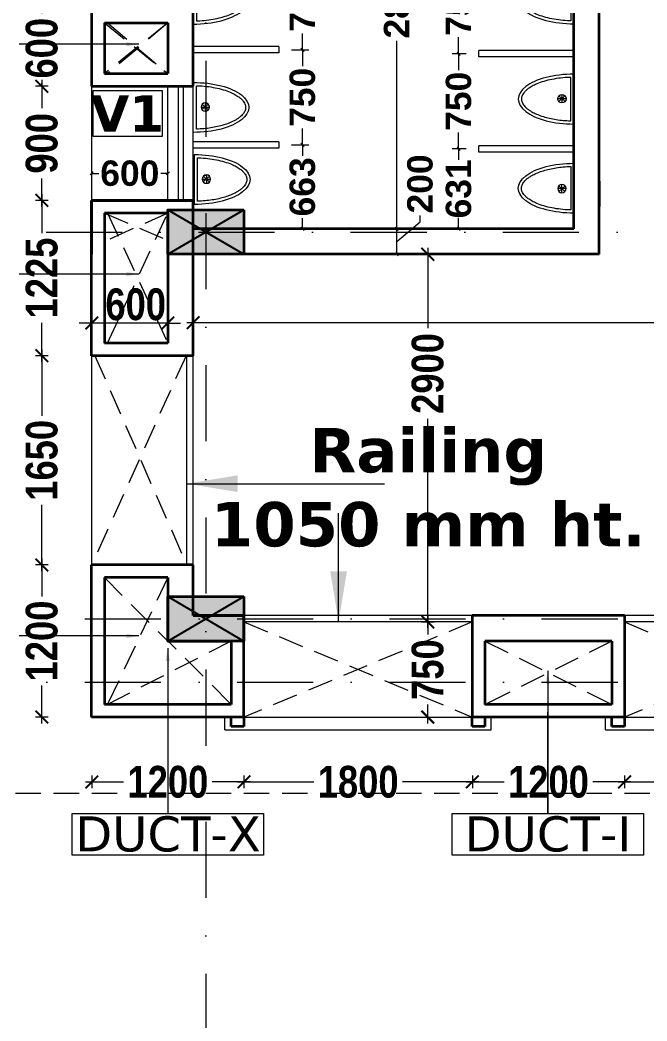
# Model space of a CAD drawing. Header units: millimetres. Extents: x -3092155 to 4513934, y -12317808 to 1850003.
# Drawn here: x -457979 to -453037, y -5530008 to -5522114 of the extents above; entities that cross this region are included whole.
import ezdxf

# ---------------------------------------------------------------- set-up
doc = ezdxf.new("R2010")
doc.units = ezdxf.units.MM
doc.header["$LTSCALE"] = 2
doc.header["$MEASUREMENT"] = 0
doc.header["$PDMODE"] = 34
doc.header["$PDSIZE"] = 500
doc.linetypes.add('DASHDOT', pattern=[1, 0.5, -0.25, 0, -0.25])
doc.linetypes.add('DASHED2', pattern=[0.375, 0.25, -0.125])
for name, color, linetype, lineweight, true_color in [('AEROW', 7, 'Continuous', 15, 0x0d0d0d), ('DOT', 7, 'DASHED2', 0, 0x89067c), ('duct text', 7, 'Continuous', 5, 0x30182a), ('partation wall', 7, 'Continuous', 20, 0x525023)]:
    doc.layers.add(name, color=color, linetype=linetype, lineweight=lineweight, true_color=true_color)
for name, color, linetype, lineweight in [('coloumn', 10, 'Continuous', 35), ('cornice', 12, 'Continuous', 25), ('D DIM', 250, 'Continuous', 9), ('DUCT', 37, 'Continuous', 35), ('FIXTURE', 252, 'Continuous', 0), ('glass', 5, 'Continuous', 15), ('GRID', 251, 'DASHDOT', 5), ('RAILING', 47, 'Continuous', 13), ('SILL', 74, 'Continuous', 9), ('TEXT', 7, 'Continuous', 13), ('toi.dim.', 214, 'Continuous', 9), ('VENTI', 162, 'Continuous', 5), ('WAll', 250, 'Continuous', 35)]:
    doc.layers.add(name, color=color, linetype=linetype, lineweight=lineweight)
doc.styles.add('door', font='arial.ttf', dxfattribs={"height": 70})
doc.styles.add('INNER DIM', font='ARIALNB.TTF', dxfattribs={"height": 250})
doc.styles.add('int dim', font='arialbd.ttf', dxfattribs={"height": 200})
doc.styles.add('style2', font='verdana.ttf')
doc.dimstyles.new('DOOR', dxfattribs={"dimtxt": 100, "dimasz": 100, "dimexe": 25, "dimexo": 50, "dimgap": 25, "dimtad": 0, "dimtih": 1, "dimtoh": 1, "dimdec": 0, "dimzin": 3, "dimdsep": 46, "dimtxsty": 'door', "dimblk": 'OBLIQUE', "dimcen": 200, "dimclrd": 256, "dimclre": 256, "dimclrt": 256, "dimadec": 0, "dimazin": 0, "dimtfac": 1, "dimtdec": 0, "dimtofl": 0, "dimtmove": 2, "dimatfit": 3, "dimfxl": 300, "dimfxlon": 1, "dimfrac": 1, "dimtolj": 1, "dimtzin": 0, "dimlwd": -1, "dimlwe": -1, "dimarcsym": 0})
doc.dimstyles.new('external final', dxfattribs={"dimscale": 0, "dimtxt": 250, "dimasz": 100, "dimexe": 50, "dimexo": 50, "dimgap": 50, "dimtad": 0, "dimdec": 0, "dimzin": 0, "dimdsep": 46, "dimtxsty": 'INNER DIM', "dimblk": 'ARCHTICK', "dimcen": 100, "dimdle": 50, "dimclrd": 256, "dimclre": 256, "dimclrt": 256, "dimadec": 0, "dimazin": 0, "dimtfac": 1, "dimtdec": 0, "dimtix": 1, "dimtmove": 1, "dimatfit": 3, "dimfxl": 50, "dimfxlon": 1, "dimtolj": 1, "dimtzin": 0, "dimlwd": -1, "dimlwe": -1, "dimarcsym": 1})
doc.dimstyles.new('INNER DIM', dxfattribs={"dimscale": 0, "dimtxt": 250, "dimasz": 100, "dimexe": 50, "dimexo": 50, "dimgap": 50, "dimtad": 0, "dimdec": 0, "dimzin": 0, "dimdsep": 46, "dimtxsty": 'INNER DIM', "dimblk": 'ARCHTICK', "dimcen": 100, "dimdle": 50, "dimclrd": 256, "dimclre": 256, "dimclrt": 256, "dimadec": 0, "dimazin": 0, "dimtfac": 1, "dimtdec": 0, "dimtix": 1, "dimtmove": 2, "dimatfit": 3, "dimfxl": 50, "dimfxlon": 1, "dimtolj": 1, "dimtzin": 0, "dimlwd": -1, "dimlwe": -1, "dimarcsym": 1})
doc.dimstyles.new('toilet detail', dxfattribs={"dimtxt": 150, "dimasz": 25, "dimexe": 50, "dimexo": 100, "dimgap": 25, "dimtad": 0, "dimdec": 0, "dimzin": 3, "dimdsep": 46, "dimtxsty": 'int dim', "dimblk": 'OBLIQUE', "dimcen": 90, "dimclrd": 214, "dimclre": 214, "dimclrt": 256, "dimadec": 0, "dimazin": 0, "dimtfac": 1, "dimtdec": 0, "dimtofl": 0, "dimtmove": 1, "dimatfit": 3, "dimfxl": 1, "dimfrac": 1, "dimtolj": 1, "dimtzin": 0, "dimlwd": -1, "dimlwe": -1, "dimarcsym": 1})

# ---------------------------------------------------------------- blocks, each defined once
blk = doc.blocks.new('_ArchTick')
at = {"color": 0, "linetype": 'ByBlock', "const_width": 0.15}
blk.add_lwpolyline([(-0.5, -0.5), (0.5, 0.5)], dxfattribs=at)
blk = doc.blocks.new('*D114')
at = {"layer": 'D DIM', "ltscale": 100, "transparency": 16777216}
for p, q in [((-453213.6, -5528072.8), (-453213.6, -5528172.8)), ((-451413.6, -5528072.8), (-451413.6, -5528172.8)), ((-453263.6, -5528122.8), (-452663.8, -5528122.8)), ((-451363.6, -5528122.8), (-451963.4, -5528122.8))]:
    blk.add_line(p, q, dxfattribs=at)
at = {"layer": 'Defpoints', "color": 0, "lineweight": 50, "ltscale": 100, "transparency": 16777216}
for p in [(-453213.6, -5527611.2), (-451413.6, -5527611.2), (-453213.6, -5528122.8)]:
    blk.add_point(p, dxfattribs=at)
at = {"layer": 'D DIM', "ltscale": 100, "transparency": 16777216, "xscale": 100, "yscale": 100, "zscale": 100, "rotation": 180}
blk.add_blockref('_ArchTick', (-453213.6, -5528122.8), dxfattribs=at)
at = {"layer": 'D DIM', "ltscale": 100, "transparency": 16777216, "xscale": 100, "yscale": 100, "zscale": 100}
blk.add_blockref('_ArchTick', (-451413.6, -5528122.8), dxfattribs=at)
at = {"layer": 'D DIM', "ltscale": 100, "transparency": 16777216, "insert": (-452313.6, -5528122.8), "char_height": 250, "attachment_point": 5, "style": 'INNER DIM'}
blk.add_mtext('\\A1;1800', dxfattribs=at)
blk = doc.blocks.new('*D115')
at = {"layer": 'D DIM', "ltscale": 100, "transparency": 16777216}
for p, q in [((-454413.6, -5528072.8), (-454413.6, -5528172.8)), ((-453213.6, -5528072.8), (-453213.6, -5528172.8)), ((-454463.6, -5528122.8), (-454163.8, -5528122.8)), ((-453163.6, -5528122.8), (-453463.4, -5528122.8))]:
    blk.add_line(p, q, dxfattribs=at)
at = {"layer": 'Defpoints', "color": 0, "lineweight": 50, "ltscale": 100, "transparency": 16777216}
for p in [(-454413.6, -5527611.2), (-453213.6, -5527611.2), (-454413.6, -5528122.8)]:
    blk.add_point(p, dxfattribs=at)
at = {"layer": 'D DIM', "ltscale": 100, "transparency": 16777216, "xscale": 100, "yscale": 100, "zscale": 100, "rotation": 180}
blk.add_blockref('_ArchTick', (-454413.6, -5528122.8), dxfattribs=at)
at = {"layer": 'D DIM', "ltscale": 100, "transparency": 16777216, "xscale": 100, "yscale": 100, "zscale": 100}
blk.add_blockref('_ArchTick', (-453213.6, -5528122.8), dxfattribs=at)
at = {"layer": 'D DIM', "ltscale": 100, "transparency": 16777216, "insert": (-453813.6, -5528122.8), "char_height": 250, "attachment_point": 5, "style": 'INNER DIM'}
blk.add_mtext('\\A1;1200', dxfattribs=at)
blk = doc.blocks.new('*D116')
at = {"layer": 'D DIM', "ltscale": 100, "transparency": 16777216}
for p, q in [((-456213.6, -5528072.8), (-456213.6, -5528172.8)), ((-454413.6, -5528072.8), (-454413.6, -5528172.8)), ((-456263.6, -5528122.8), (-455663.8, -5528122.8)), ((-454363.6, -5528122.8), (-454963.4, -5528122.8))]:
    blk.add_line(p, q, dxfattribs=at)
at = {"layer": 'Defpoints', "color": 0, "lineweight": 50, "ltscale": 100, "transparency": 16777216}
for p in [(-456213.6, -5527611.2), (-454413.6, -5527611.2), (-456213.6, -5528122.8)]:
    blk.add_point(p, dxfattribs=at)
at = {"layer": 'D DIM', "ltscale": 100, "transparency": 16777216, "xscale": 100, "yscale": 100, "zscale": 100, "rotation": 180}
blk.add_blockref('_ArchTick', (-456213.6, -5528122.8), dxfattribs=at)
at = {"layer": 'D DIM', "ltscale": 100, "transparency": 16777216, "xscale": 100, "yscale": 100, "zscale": 100}
blk.add_blockref('_ArchTick', (-454413.6, -5528122.8), dxfattribs=at)
at = {"layer": 'D DIM', "ltscale": 100, "transparency": 16777216, "insert": (-455313.6, -5528122.8), "char_height": 250, "attachment_point": 5, "style": 'INNER DIM'}
blk.add_mtext('\\A1;1800', dxfattribs=at)
blk = doc.blocks.new('*D117')
at = {"layer": 'D DIM', "ltscale": 100, "transparency": 16777216}
for p, q in [((-457413.5, -5528072.8), (-457413.5, -5528172.8)), ((-456213.6, -5528072.8), (-456213.6, -5528172.8)), ((-457463.5, -5528122.8), (-457163.8, -5528122.8)), ((-456163.6, -5528122.8), (-456463.3, -5528122.8))]:
    blk.add_line(p, q, dxfattribs=at)
at = {"layer": 'Defpoints', "color": 0, "lineweight": 50, "ltscale": 100, "transparency": 16777216}
for p in [(-457413.5, -5527611.2), (-456213.6, -5527611.2), (-457413.5, -5528122.8)]:
    blk.add_point(p, dxfattribs=at)
at = {"layer": 'D DIM', "ltscale": 100, "transparency": 16777216, "xscale": 100, "yscale": 100, "zscale": 100, "rotation": 180}
blk.add_blockref('_ArchTick', (-457413.5, -5528122.8), dxfattribs=at)
at = {"layer": 'D DIM', "ltscale": 100, "transparency": 16777216, "xscale": 100, "yscale": 100, "zscale": 100}
blk.add_blockref('_ArchTick', (-456213.6, -5528122.8), dxfattribs=at)
at = {"layer": 'D DIM', "ltscale": 100, "transparency": 16777216, "insert": (-456813.5, -5528122.8), "char_height": 250, "attachment_point": 5, "style": 'INNER DIM'}
blk.add_mtext('\\A1;1200', dxfattribs=at)
blk = doc.blocks.new('*D118')
at = {"layer": 'D DIM', "ltscale": 100, "transparency": 16777216}
for p, q in [((-457807.3, -5526361.2), (-457807.3, -5526661)), ((-457757.3, -5526411.2), (-457857.3, -5526411.2)), ((-457807.3, -5527661.2), (-457807.3, -5527361.4)), ((-457757.3, -5527611.2), (-457857.3, -5527611.2))]:
    blk.add_line(p, q, dxfattribs=at)
at = {"layer": 'Defpoints', "color": 0, "lineweight": 50, "ltscale": 100, "transparency": 16777216}
for p in [(-457807.3, -5526411.2), (-457413.5, -5526411.2), (-457413.5, -5527611.2)]:
    blk.add_point(p, dxfattribs=at)
at = {"layer": 'D DIM', "ltscale": 100, "transparency": 16777216, "xscale": 100, "yscale": 100, "zscale": 100}
for p, rotation in [((-457807.3, -5526411.2), 90), ((-457807.3, -5527611.2), 270)]:
    blk.add_blockref('_ArchTick', p, dxfattribs=dict(at, rotation=rotation))
at = {"layer": 'D DIM', "ltscale": 100, "transparency": 16777216, "insert": (-457807.3, -5527011.2), "char_height": 250, "attachment_point": 5, "rotation": 90, "style": 'INNER DIM'}
blk.add_mtext('\\A1;1200', dxfattribs=at)
blk = doc.blocks.new('*D119')
at = {"layer": 'D DIM', "ltscale": 100, "transparency": 16777216}
for p, q in [((-457807.3, -5524711.2), (-457807.3, -5525236)), ((-457757.3, -5524761.2), (-457857.3, -5524761.2)), ((-457807.3, -5526461.2), (-457807.3, -5525936.4)), ((-457757.3, -5526411.2), (-457857.3, -5526411.2))]:
    blk.add_line(p, q, dxfattribs=at)
at = {"layer": 'Defpoints', "color": 0, "lineweight": 50, "ltscale": 100, "transparency": 16777216}
for p in [(-457807.3, -5524761.2), (-457413.5, -5524761.2), (-457413.5, -5526411.2)]:
    blk.add_point(p, dxfattribs=at)
at = {"layer": 'D DIM', "ltscale": 100, "transparency": 16777216, "xscale": 100, "yscale": 100, "zscale": 100}
for p, rotation in [((-457807.3, -5524761.2), 90), ((-457807.3, -5526411.2), 270)]:
    blk.add_blockref('_ArchTick', p, dxfattribs=dict(at, rotation=rotation))
at = {"layer": 'D DIM', "ltscale": 100, "transparency": 16777216, "insert": (-457807.3, -5525586.2), "char_height": 250, "attachment_point": 5, "rotation": 90, "style": 'INNER DIM'}
blk.add_mtext('\\A1;1650', dxfattribs=at)
blk = doc.blocks.new('*D120')
at = {"layer": 'D DIM', "ltscale": 100, "transparency": 16777216}
for p, q in [((-457757.3, -5523536.2), (-457857.3, -5523536.2)), ((-457807.3, -5523486.2), (-457807.3, -5523795.8)), ((-457807.3, -5524811.2), (-457807.3, -5524501.6)), ((-457757.3, -5524761.2), (-457857.3, -5524761.2))]:
    blk.add_line(p, q, dxfattribs=at)
at = {"layer": 'Defpoints', "color": 0, "lineweight": 50, "ltscale": 100, "transparency": 16777216}
for p in [(-457807.3, -5523536.2), (-457413.5, -5523536.2), (-457413.5, -5524761.2)]:
    blk.add_point(p, dxfattribs=at)
at = {"layer": 'D DIM', "ltscale": 100, "transparency": 16777216, "xscale": 100, "yscale": 100, "zscale": 100}
for p, rotation in [((-457807.3, -5523536.2), 90), ((-457807.3, -5524761.2), 270)]:
    blk.add_blockref('_ArchTick', p, dxfattribs=dict(at, rotation=rotation))
at = {"layer": 'D DIM', "ltscale": 100, "transparency": 16777216, "insert": (-457807.3, -5524148.7), "char_height": 250, "attachment_point": 5, "rotation": 90, "style": 'INNER DIM'}
blk.add_mtext('\\A1;1225', dxfattribs=at)
blk = doc.blocks.new('*D121')
at = {"layer": 'D DIM', "ltscale": 100, "transparency": 16777216}
for p, q in [((-457807.3, -5522586.2), (-457807.3, -5522808.8)), ((-457757.3, -5522636.2), (-457857.3, -5522636.2)), ((-457807.3, -5523586.2), (-457807.3, -5523363.6)), ((-457757.3, -5523536.2), (-457857.3, -5523536.2))]:
    blk.add_line(p, q, dxfattribs=at)
at = {"layer": 'Defpoints', "color": 0, "lineweight": 50, "ltscale": 100, "transparency": 16777216}
for p in [(-457807.3, -5522636.2), (-457413.1, -5522636.2), (-457413.5, -5523536.2)]:
    blk.add_point(p, dxfattribs=at)
at = {"layer": 'D DIM', "ltscale": 100, "transparency": 16777216, "xscale": 100, "yscale": 100, "zscale": 100}
for p, rotation in [((-457807.3, -5522636.2), 90), ((-457807.3, -5523536.2), 270)]:
    blk.add_blockref('_ArchTick', p, dxfattribs=dict(at, rotation=rotation))
at = {"layer": 'D DIM', "ltscale": 100, "transparency": 16777216, "insert": (-457807.3, -5523086.2), "char_height": 250, "attachment_point": 5, "rotation": 90, "style": 'INNER DIM'}
blk.add_mtext('\\A1;900', dxfattribs=at)
blk = doc.blocks.new('*D122')
at = {"layer": 'D DIM', "ltscale": 100, "transparency": 16777216}
for p, q in [((-457757.3, -5522036.2), (-457857.3, -5522036.2)), ((-457807.3, -5522036.2), (-457807.3, -5522060.3)), ((-457757.3, -5522636.2), (-457857.3, -5522636.2)), ((-457807.3, -5522636.2), (-457807.3, -5522612.1))]:
    blk.add_line(p, q, dxfattribs=at)
at = {"layer": 'Defpoints', "color": 0, "lineweight": 50, "ltscale": 100, "transparency": 16777216}
for p in [(-457807.3, -5522036.2), (-457413.1, -5522036.2), (-457413.1, -5522636.2)]:
    blk.add_point(p, dxfattribs=at)
at = {"layer": 'D DIM', "ltscale": 100, "transparency": 16777216, "insert": (-457807.3, -5522336.2), "char_height": 250, "attachment_point": 5, "rotation": 90, "style": 'INNER DIM'}
blk.add_mtext('\\A1;600', dxfattribs=at)
blk = doc.blocks.new('*D329')
at = {"layer": 'D DIM', "ltscale": 100, "transparency": 16777216}
for p, q in [((-454765.3, -5523911.2), (-454765.3, -5524543.3)), ((-454815.3, -5523961.2), (-454715.3, -5523961.2)), ((-454765.3, -5526911.2), (-454765.3, -5525259.2)), ((-454815.3, -5526861.2), (-454715.3, -5526861.2))]:
    blk.add_line(p, q, dxfattribs=at)
at = {"layer": 'Defpoints', "color": 0, "lineweight": 50, "ltscale": 100, "transparency": 16777216}
for p in [(-455156.1, -5523961.2), (-455313.6, -5526861.2), (-454765.3, -5526861.2)]:
    blk.add_point(p, dxfattribs=at)
at = {"layer": 'D DIM', "ltscale": 100, "transparency": 16777216, "xscale": 100, "yscale": 100, "zscale": 100}
for p, rotation in [((-454765.3, -5523961.2), 90), ((-454765.3, -5526861.2), 270)]:
    blk.add_blockref('_ArchTick', p, dxfattribs=dict(at, rotation=rotation))
at = {"layer": 'D DIM', "ltscale": 100, "transparency": 16777216, "insert": (-454765.3, -5524901.3), "char_height": 250, "attachment_point": 5, "rotation": 90, "style": 'INNER DIM'}
blk.add_mtext('\\A1;2900', dxfattribs=at)
blk = doc.blocks.new('*D330')
at = {"layer": 'D DIM', "ltscale": 100, "transparency": 16777216}
for p, q in [((-454765.3, -5526811.2), (-454765.3, -5526960.3)), ((-454815.3, -5526861.2), (-454715.3, -5526861.2)), ((-454765.3, -5527661.2), (-454765.3, -5527512.1)), ((-454815.3, -5527611.2), (-454715.3, -5527611.2))]:
    blk.add_line(p, q, dxfattribs=at)
at = {"layer": 'Defpoints', "color": 0, "lineweight": 50, "ltscale": 100, "transparency": 16777216}
for p in [(-455313.6, -5526861.2), (-455313.6, -5527611.2), (-454765.3, -5527611.2)]:
    blk.add_point(p, dxfattribs=at)
at = {"layer": 'D DIM', "ltscale": 100, "transparency": 16777216, "xscale": 100, "yscale": 100, "zscale": 100}
for p, rotation in [((-454765.3, -5526861.2), 90), ((-454765.3, -5527611.2), 270)]:
    blk.add_blockref('_ArchTick', p, dxfattribs=dict(at, rotation=rotation))
at = {"layer": 'D DIM', "ltscale": 100, "transparency": 16777216, "insert": (-454765.3, -5527236.2), "char_height": 250, "attachment_point": 5, "rotation": 90, "style": 'INNER DIM'}
blk.add_mtext('\\A1;750', dxfattribs=at)
blk = doc.blocks.new('*D351')
at = {"layer": 'D DIM', "ltscale": 100, "transparency": 16777216}
for p, q in [((-457413.5, -5524453.7), (-457413.5, -5524553.7)), ((-456813.9, -5524453.7), (-456813.9, -5524553.7)), ((-457413.5, -5524503.7), (-457513.5, -5524503.7)), ((-456813.9, -5524503.7), (-457413.5, -5524503.7)), ((-456813.9, -5524503.7), (-456713.9, -5524503.7))]:
    blk.add_line(p, q, dxfattribs=at)
at = {"layer": 'Defpoints', "color": 0, "lineweight": 50, "ltscale": 100, "transparency": 16777216}
for p in [(-457413.5, -5523536.2), (-456813.9, -5523961.2), (-457413.5, -5524503.7)]:
    blk.add_point(p, dxfattribs=at)
at = {"layer": 'D DIM', "ltscale": 100, "transparency": 16777216, "xscale": 100, "yscale": 100, "zscale": 100}
blk.add_blockref('_ArchTick', (-457413.5, -5524503.7), dxfattribs=at)
at = {"layer": 'D DIM', "ltscale": 100, "transparency": 16777216, "xscale": 100, "yscale": 100, "zscale": 100, "rotation": 180}
blk.add_blockref('_ArchTick', (-456813.9, -5524503.7), dxfattribs=at)
at = {"layer": 'D DIM', "ltscale": 100, "transparency": 16777216, "insert": (-457067.3, -5524357.3), "char_height": 250, "attachment_point": 5, "style": 'INNER DIM'}
blk.add_mtext('\\A1;600', dxfattribs=at)
blk = doc.blocks.new('S.F')
at = {"layer": 'coloumn', "ltscale": 100}
for points in [[(29455.5, -5831806.2), (29455.5, -5832156.2), (28855.5, -5832156.2), (28855.5, -5831806.2)], [(29455.5, -5834856.2), (29455.5, -5835206.2), (28855.5, -5835206.2), (28855.5, -5834856.2)]]:
    blk.add_hatch(color=256, dxfattribs=at).paths.add_polyline_path(points)
at = {"layer": 'coloumn', "lineweight": 25, "ltscale": 100}
for p, q in [((28855.5, -5832156.2), (29455.5, -5831806.2)), ((28855.5, -5831806.2), (29455.5, -5832156.2)), ((28855.5, -5835206.2), (29455.5, -5834856.2)), ((28855.5, -5834856.2), (29455.5, -5835206.2))]:
    blk.add_line(p, q, dxfattribs=at)
at = {"layer": 'coloumn', "ltscale": 100}
for points in [[(29455.5, -5831806.2), (29455.5, -5832156.2), (28855.5, -5832156.2), (28855.5, -5831806.2)], [(29455.5, -5834856.2), (29455.5, -5835206.2), (28855.5, -5835206.2), (28855.5, -5834856.2)]]:
    blk.add_lwpolyline(points, close=True, dxfattribs=at)
blk = doc.blocks.new('*D1121')
at = {"layer": 'D DIM', "ltscale": 100, "transparency": 16777216}
for p, q in [((-456614.3, -5524543.1), (-456614.3, -5524450.3)), ((-445589.4, -5524450.3), (-445589.4, -5524550.3)), ((-456664.3, -5524500.3), (-451534.4, -5524500.3)), ((-445539.4, -5524500.3), (-450669.4, -5524500.3))]:
    blk.add_line(p, q, dxfattribs=at)
at = {"layer": 'Defpoints', "color": 0, "lineweight": 50, "ltscale": 100, "transparency": 16777216}
for p in [(-445589.4, -5524127.4), (-445589.4, -5524500.3), (-456614.3, -5524593.1)]:
    blk.add_point(p, dxfattribs=at)
at = {"layer": 'D DIM', "ltscale": 100, "transparency": 16777216, "xscale": 100, "yscale": 100, "zscale": 100, "rotation": 180}
blk.add_blockref('_ArchTick', (-456614.3, -5524500.3), dxfattribs=at)
at = {"layer": 'D DIM', "ltscale": 100, "transparency": 16777216, "xscale": 100, "yscale": 100, "zscale": 100}
blk.add_blockref('_ArchTick', (-445589.4, -5524500.3), dxfattribs=at)
at = {"layer": 'D DIM', "ltscale": 100, "transparency": 16777216, "insert": (-451101.9, -5524500.3), "char_height": 250, "attachment_point": 5, "style": 'INNER DIM'}
blk.add_mtext('\\A1;11025', dxfattribs=at)
blk = doc.blocks.new('uri')
at = {"layer": 'FIXTURE', "ltscale": 100}
for p, q in [((1256537.1, -5187074), (1256537.1, -5186680.5)), ((1256512.1, -5187048.7), (1256512.1, -5186705.8)), ((1256466.9, -5186851.8), (1256419.1, -5186897.2)), ((1256419.4, -5186851.5), (1256468.8, -5186895.1)), ((1256443, -5186841.5), (1256443, -5186907.5)), ((1256476, -5186874.5), (1256410, -5186874.5))]:
    blk.add_line(p, q, dxfattribs=at)
blk.add_circle((1256443, -5186874.5), 33, dxfattribs=at)
blk.add_ellipse((1256537.1, -5186877.2), major_axis=(438.1, 0), ratio=0.449067, start_param=1.570796, end_param=4.712389, dxfattribs=at)
blk.add_open_spline([(1256512.1, -5186705.8), (1256509.5, -5186705.9), (1256506.8, -5186706), (1256480, -5186706.9), (1256456, -5186708.7), (1256409.1, -5186714), (1256386.2, -5186717.6), (1256342.2, -5186726.3), (1256321.1, -5186731.6), (1256281.3, -5186743.5), (1256262.7, -5186750.2), (1256232.3, -5186763.1), (1256219.9, -5186769.1), (1256197.3, -5186781.7), (1256187, -5186788.2), (1256170.4, -5186800.5), (1256163.6, -5186806.1), (1256151.8, -5186817.5), (1256146.7, -5186823.2), (1256138.9, -5186833.5), (1256135.9, -5186838.1), (1256130.9, -5186847.2), (1256129, -5186851.7), (1256126.1, -5186860.5), (1256125.1, -5186864.8), (1256124, -5186873.4), (1256123.9, -5186877.6), (1256124.5, -5186886.2), (1256125.2, -5186890.5), (1256127.6, -5186899.2), (1256129.3, -5186903.6), (1256133.7, -5186912.7), (1256136.4, -5186917.3), (1256142.9, -5186926.6), (1256146.7, -5186931.3), (1256155.4, -5186940.7), (1256160.4, -5186945.4), (1256171.3, -5186954.7), (1256177.4, -5186959.3), (1256190.5, -5186968.4), (1256197.6, -5186972.9), (1256216.5, -5186983.7), (1256228.9, -5186989.8), (1256255.6, -5187001.5), (1256270, -5187006.9), (1256300.3, -5187016.9), (1256316.3, -5187021.5), (1256349.6, -5187029.7), (1256366.9, -5187033.3), (1256402.5, -5187039.4), (1256420.8, -5187041.9), (1256458.1, -5187045.9), (1256477, -5187047.3), (1256501.4, -5187048.3), (1256506.8, -5187048.5), (1256512.1, -5187048.7)], degree=3, knots=[1.629393, 1.629393, 1.629393, 1.629393, 1.648181, 1.648181, 1.818462, 1.818462, 1.988743, 1.988743, 2.159025, 2.159025, 2.329306, 2.329306, 2.461629, 2.461629, 2.593951, 2.593951, 2.703241, 2.703241, 2.812532, 2.812532, 2.903056, 2.903056, 2.993581, 2.993581, 3.084106, 3.084106, 3.17463, 3.17463, 3.265155, 3.265155, 3.35568, 3.35568, 3.446205, 3.446205, 3.536729, 3.536729, 3.627254, 3.627254, 3.717779, 3.717779, 3.808303, 3.808303, 3.942921, 3.942921, 4.077539, 4.077539, 4.212157, 4.212157, 4.346775, 4.346775, 4.481393, 4.481393, 4.616011, 4.616011, 4.653792, 4.653792, 4.653792, 4.653792], dxfattribs=at)
blk = doc.blocks.new('_Oblique')
at = {"color": 0, "linetype": 'ByBlock', "lineweight": -2}
blk.add_line((-0.5, -0.5), (0.5, 0.5), dxfattribs=at)
blk = doc.blocks.new('*D1249')
at = {"layer": 'Defpoints', "color": 0, "lineweight": 50, "ltscale": 100, "transparency": 16777216}
for p in [(-1427328, -5394260.7), (-1426631.2, -5394260.7), (-1427328, -5394460.7)]:
    blk.add_point(p, dxfattribs=at)
at = {"layer": 'toi.dim.', "color": 214, "ltscale": 100, "transparency": 16777216}
for p, q in [((-1426447.1, -5394203.8), (-1426447.1, -5394153.8)), ((-1426631.2, -5394360.7), (-1426447.1, -5394203.8)), ((-1427228, -5394260.7), (-1426581.2, -5394260.7)), ((-1426631.2, -5394460.7), (-1426631.2, -5394260.7)), ((-1427228, -5394460.7), (-1426581.2, -5394460.7))]:
    blk.add_line(p, q, dxfattribs=at)
at = {"layer": 'toi.dim.', "color": 214, "ltscale": 100, "transparency": 16777216, "xscale": 25, "yscale": 25, "zscale": 25}
for p, rotation in [((-1426631.2, -5394260.7), 90), ((-1426631.2, -5394460.7), 270)]:
    blk.add_blockref('_Oblique', p, dxfattribs=dict(at, rotation=rotation))
at = {"layer": 'toi.dim.', "ltscale": 100, "transparency": 16777216, "insert": (-1426447.1, -5393906.1), "char_height": 200, "attachment_point": 5, "rotation": 90, "style": 'int dim'}
blk.add_mtext('\\A1;200', dxfattribs=at)
blk = doc.blocks.new('*D1250')
at = {"layer": 'Defpoints', "color": 0, "lineweight": 50, "ltscale": 100, "transparency": 16777216}
for p in [(-1426884.8, -5391435.7), (-1426631.2, -5391435.7), (-1427328, -5394260.7)]:
    blk.add_point(p, dxfattribs=at)
at = {"layer": 'toi.dim.', "color": 214, "ltscale": 100, "transparency": 16777216}
for p, q in [((-1426784.8, -5391435.7), (-1426581.2, -5391435.7)), ((-1426631.2, -5391435.7), (-1426631.2, -5392120.6)), ((-1426631.2, -5394260.7), (-1426631.2, -5392776.7)), ((-1427228, -5394260.7), (-1426581.2, -5394260.7))]:
    blk.add_line(p, q, dxfattribs=at)
at = {"layer": 'toi.dim.', "color": 214, "ltscale": 100, "transparency": 16777216, "xscale": 25, "yscale": 25, "zscale": 25}
for p, rotation in [((-1426631.2, -5391435.7), 90), ((-1426631.2, -5394260.7), 270)]:
    blk.add_blockref('_Oblique', p, dxfattribs=dict(at, rotation=rotation))
at = {"layer": 'toi.dim.', "ltscale": 100, "transparency": 16777216, "insert": (-1426631.2, -5392448.7), "char_height": 200, "attachment_point": 5, "rotation": 90, "style": 'int dim'}
blk.add_mtext('\\A1;2825', dxfattribs=at)
blk = doc.blocks.new('*D1259')
at = {"layer": 'Defpoints', "color": 0, "lineweight": 50, "ltscale": 100, "transparency": 16777216}
for p in [(-1429035.2, -5393822.6), (-1429035.2, -5394035.7), (-1428434.8, -5394035.7)]:
    blk.add_point(p, dxfattribs=at)
at = {"layer": 'toi.dim.', "color": 214, "ltscale": 100, "transparency": 16777216}
for p, q in [((-1429035.2, -5393935.7), (-1429035.2, -5393772.6)), ((-1429035.2, -5393822.6), (-1428980.3, -5393822.6)), ((-1428434.8, -5393822.6), (-1428489.8, -5393822.6)), ((-1428434.8, -5393935.7), (-1428434.8, -5393772.6))]:
    blk.add_line(p, q, dxfattribs=at)
at = {"layer": 'toi.dim.', "color": 214, "ltscale": 100, "transparency": 16777216, "xscale": 25, "yscale": 25, "zscale": 25, "rotation": 180}
blk.add_blockref('_Oblique', (-1429035.2, -5393822.6), dxfattribs=at)
at = {"layer": 'toi.dim.', "color": 214, "ltscale": 100, "transparency": 16777216, "xscale": 25, "yscale": 25, "zscale": 25}
blk.add_blockref('_Oblique', (-1428434.8, -5393822.6), dxfattribs=at)
at = {"layer": 'toi.dim.', "ltscale": 100, "transparency": 16777216, "insert": (-1428735, -5393822.6), "char_height": 200, "attachment_point": 5, "style": 'int dim'}
blk.add_mtext('\\A1;600', dxfattribs=at)
blk = doc.blocks.new('*D1261')
at = {"layer": 'Defpoints', "color": 0, "lineweight": 50, "ltscale": 100, "transparency": 16777216}
for p in [(-1427559.8, -5392098.1), (-1427559.8, -5392848.1), (-1427374, -5392848.1)]:
    blk.add_point(p, dxfattribs=at)
at = {"layer": 'toi.dim.', "color": 214, "ltscale": 100, "transparency": 16777216}
for p, q in [((-1427459.8, -5392098.1), (-1427324, -5392098.1)), ((-1427374, -5392098.1), (-1427374, -5392227.9)), ((-1427374, -5392848.1), (-1427374, -5392718.4)), ((-1427459.8, -5392848.1), (-1427324, -5392848.1))]:
    blk.add_line(p, q, dxfattribs=at)
at = {"layer": 'toi.dim.', "color": 214, "ltscale": 100, "transparency": 16777216, "xscale": 25, "yscale": 25, "zscale": 25}
for p, rotation in [((-1427374, -5392098.1), 90), ((-1427374, -5392848.1), 270)]:
    blk.add_blockref('_Oblique', p, dxfattribs=dict(at, rotation=rotation))
at = {"layer": 'toi.dim.', "ltscale": 100, "transparency": 16777216, "insert": (-1427374, -5392473.1), "char_height": 200, "attachment_point": 5, "rotation": 90, "style": 'int dim'}
blk.add_mtext('\\A1;750', dxfattribs=at)
blk = doc.blocks.new('*D1262')
at = {"layer": 'Defpoints', "color": 0, "lineweight": 50, "ltscale": 100, "transparency": 16777216}
for p in [(-1427559.8, -5392848.1), (-1427559.8, -5393598.1), (-1427374, -5393598.1)]:
    blk.add_point(p, dxfattribs=at)
at = {"layer": 'toi.dim.', "color": 214, "ltscale": 100, "transparency": 16777216}
for p, q in [((-1427459.8, -5392848.1), (-1427324, -5392848.1)), ((-1427374, -5392848.1), (-1427374, -5392977.9)), ((-1427374, -5393598.1), (-1427374, -5393468.4)), ((-1427459.8, -5393598.1), (-1427324, -5393598.1))]:
    blk.add_line(p, q, dxfattribs=at)
at = {"layer": 'toi.dim.', "color": 214, "ltscale": 100, "transparency": 16777216, "xscale": 25, "yscale": 25, "zscale": 25}
for p, rotation in [((-1427374, -5392848.1), 90), ((-1427374, -5393598.1), 270)]:
    blk.add_blockref('_Oblique', p, dxfattribs=dict(at, rotation=rotation))
at = {"layer": 'toi.dim.', "ltscale": 100, "transparency": 16777216, "insert": (-1427374, -5393223.1), "char_height": 200, "attachment_point": 5, "rotation": 90, "style": 'int dim'}
blk.add_mtext('\\A1;750', dxfattribs=at)
blk = doc.blocks.new('*D1263')
at = {"layer": 'Defpoints', "color": 0, "lineweight": 50, "ltscale": 100, "transparency": 16777216}
for p in [(-1427559.8, -5393598.1), (-1427559.8, -5394260.7), (-1427374, -5394260.7)]:
    blk.add_point(p, dxfattribs=at)
at = {"layer": 'toi.dim.', "color": 214, "ltscale": 100, "transparency": 16777216}
for p, q in [((-1427459.8, -5393598.1), (-1427324, -5393598.1)), ((-1427374, -5393598.1), (-1427374, -5393683.3)), ((-1427374, -5394260.7), (-1427374, -5394175.6)), ((-1427459.8, -5394260.7), (-1427324, -5394260.7))]:
    blk.add_line(p, q, dxfattribs=at)
at = {"layer": 'toi.dim.', "color": 214, "ltscale": 100, "transparency": 16777216, "xscale": 25, "yscale": 25, "zscale": 25}
for p, rotation in [((-1427374, -5393598.1), 90), ((-1427374, -5394260.7), 270)]:
    blk.add_blockref('_Oblique', p, dxfattribs=dict(at, rotation=rotation))
at = {"layer": 'toi.dim.', "ltscale": 100, "transparency": 16777216, "insert": (-1427374, -5393929.4), "char_height": 200, "attachment_point": 5, "rotation": 90, "style": 'int dim'}
blk.add_mtext('\\A1;663', dxfattribs=at)
blk = doc.blocks.new('*D1285')
at = {"layer": 'Defpoints', "color": 0, "lineweight": 50, "ltscale": 100, "transparency": 16777216}
for p in [(-1426143.1, -5393629.4), (-1425984.8, -5393629.4), (-1426046.4, -5394260.7)]:
    blk.add_point(p, dxfattribs=at)
at = {"layer": 'toi.dim.', "color": 214, "ltscale": 100, "transparency": 16777216}
for p, q in [((-1426084.8, -5393629.4), (-1426193.1, -5393629.4)), ((-1426143.1, -5393629.4), (-1426143.1, -5393715.6)), ((-1426143.1, -5394260.7), (-1426143.1, -5394174.5)), ((-1426146.4, -5394260.7), (-1426193.1, -5394260.7))]:
    blk.add_line(p, q, dxfattribs=at)
at = {"layer": 'toi.dim.', "color": 214, "ltscale": 100, "transparency": 16777216, "xscale": 25, "yscale": 25, "zscale": 25}
for p, rotation in [((-1426143.1, -5393629.4), 90), ((-1426143.1, -5394260.7), 270)]:
    blk.add_blockref('_Oblique', p, dxfattribs=dict(at, rotation=rotation))
at = {"layer": 'toi.dim.', "ltscale": 100, "transparency": 16777216, "insert": (-1426143.1, -5393945.1), "char_height": 200, "attachment_point": 5, "rotation": 90, "style": 'int dim'}
blk.add_mtext('\\A1;631', dxfattribs=at)
blk = doc.blocks.new('*D1286')
at = {"layer": 'Defpoints', "color": 0, "lineweight": 50, "ltscale": 100, "transparency": 16777216}
for p in [(-1426143.1, -5392879.4), (-1425984.8, -5392879.4), (-1425984.8, -5393629.4)]:
    blk.add_point(p, dxfattribs=at)
at = {"layer": 'toi.dim.', "color": 214, "ltscale": 100, "transparency": 16777216}
for p, q in [((-1426084.8, -5392879.4), (-1426193.1, -5392879.4)), ((-1426143.1, -5392879.4), (-1426143.1, -5393009.2)), ((-1426143.1, -5393629.4), (-1426143.1, -5393499.7)), ((-1426084.8, -5393629.4), (-1426193.1, -5393629.4))]:
    blk.add_line(p, q, dxfattribs=at)
at = {"layer": 'toi.dim.', "color": 214, "ltscale": 100, "transparency": 16777216, "xscale": 25, "yscale": 25, "zscale": 25}
for p, rotation in [((-1426143.1, -5392879.4), 90), ((-1426143.1, -5393629.4), 270)]:
    blk.add_blockref('_Oblique', p, dxfattribs=dict(at, rotation=rotation))
at = {"layer": 'toi.dim.', "ltscale": 100, "transparency": 16777216, "insert": (-1426143.1, -5393254.4), "char_height": 200, "attachment_point": 5, "rotation": 90, "style": 'int dim'}
blk.add_mtext('\\A1;750', dxfattribs=at)
blk = doc.blocks.new('*D1287')
at = {"layer": 'Defpoints', "color": 0, "lineweight": 50, "ltscale": 100, "transparency": 16777216}
for p in [(-1426143.1, -5392129.4), (-1425984.8, -5392129.4), (-1425984.8, -5392879.4)]:
    blk.add_point(p, dxfattribs=at)
at = {"layer": 'toi.dim.', "color": 214, "ltscale": 100, "transparency": 16777216}
for p, q in [((-1426084.8, -5392129.4), (-1426193.1, -5392129.4)), ((-1426143.1, -5392129.4), (-1426143.1, -5392259.2)), ((-1426143.1, -5392879.4), (-1426143.1, -5392749.7)), ((-1426084.8, -5392879.4), (-1426193.1, -5392879.4))]:
    blk.add_line(p, q, dxfattribs=at)
at = {"layer": 'toi.dim.', "color": 214, "ltscale": 100, "transparency": 16777216, "xscale": 25, "yscale": 25, "zscale": 25}
for p, rotation in [((-1426143.1, -5392129.4), 90), ((-1426143.1, -5392879.4), 270)]:
    blk.add_blockref('_Oblique', p, dxfattribs=dict(at, rotation=rotation))
at = {"layer": 'toi.dim.', "ltscale": 100, "transparency": 16777216, "insert": (-1426143.1, -5392504.4), "char_height": 200, "attachment_point": 5, "rotation": 90, "style": 'int dim'}
blk.add_mtext('\\A1;750', dxfattribs=at)
blk = doc.blocks.new('tyyhht')
at = {"layer": 'DUCT', "ltscale": 100}
for p, q in [((-456314, -5835881.2), (-456314, -5835806.2)), ((-456214, -5835806.2), (-456214, -5835881.2)), ((-454414, -5835881.2), (-454414, -5835806.2)), ((-454314, -5835806.2), (-454314, -5835881.2)), ((-456214, -5835881.2), (-456314, -5835881.2)), ((-454314, -5835881.2), (-454414, -5835881.2))]:
    blk.add_line(p, q, dxfattribs=at)
at = {"layer": 'SILL', "ltscale": 100}
for p, q in [((-456364, -5835906.2), (-456364, -5835806.2)), ((-454264.4, -5835906.2), (-454264.4, -5835806.2)), ((-456364, -5835906.2), (-454264.4, -5835906.2))]:
    blk.add_line(p, q, dxfattribs=at)
blk = doc.blocks.new('u67u6ujuj')
at = {"layer": 'DOT', "ltscale": 400}
for p, q in [((-1428434.8, -5392635.7), (-1428934.8, -5393035.7)), ((-1428934.8, -5392635.7), (-1428434.8, -5393035.7)), ((-1428435.2, -5394135.7), (-1428935.2, -5394360.7)), ((-1428935.2, -5394135.7), (-1428435.2, -5394350.7))]:
    blk.add_line(p, q, dxfattribs=at)
at = {"layer": 'glass', "ltscale": 100}
for p, q in [((-1428354.8, -5393135.7), (-1428354.8, -5394035.7)), ((-1428314.8, -5393135.7), (-1428314.8, -5394035.7))]:
    blk.add_line(p, q, dxfattribs=at)
at = {"layer": 'partation wall', "ltscale": 100}
for p, q in [((-1427559.8, -5392823.1), (-1428234.8, -5392823.1)), ((-1427559.8, -5392873.1), (-1428234.8, -5392873.1)), ((-1427559.8, -5392823.1), (-1427559.8, -5392873.1)), ((-1425984.8, -5392904.4), (-1425984.8, -5392854.4)), ((-1425234.8, -5392854.4), (-1425984.8, -5392854.4)), ((-1425234.8, -5392904.4), (-1425984.8, -5392904.4)), ((-1427559.8, -5393573.1), (-1428234.8, -5393573.1)), ((-1427559.8, -5393573.1), (-1427559.8, -5393623.1)), ((-1425984.8, -5393654.4), (-1425984.8, -5393604.4)), ((-1425234.8, -5393604.4), (-1425984.8, -5393604.4)), ((-1427559.8, -5393623.1), (-1428234.8, -5393623.1)), ((-1425234.8, -5393654.4), (-1425984.8, -5393654.4))]:
    blk.add_line(p, q, dxfattribs=at)
at = {"layer": 'SILL', "ltscale": 100}
for p, q in [((-1428434.8, -5394035.7), (-1428434.8, -5393135.7)), ((-1428234.8, -5394035.7), (-1428234.8, -5393135.7))]:
    blk.add_line(p, q, dxfattribs=at)
at = {"layer": 'VENTI', "ltscale": 100}
blk.add_lwpolyline([(-1429025.2, -5393529.2), (-1428476.1, -5393529.2), (-1428476.1, -5393172), (-1429025.2, -5393172)], close=True, dxfattribs=at)
at = {"layer": 'WAll', "ltscale": 100}
for p, q in [((-1425234.8, -5394260.7), (-1425234.8, -5390860.7)), ((-1425034.8, -5394460.7), (-1425034.8, -5390860.7)), ((-1429034.8, -5393135.7), (-1429034.8, -5392535.7)), ((-1428234.8, -5393135.7), (-1428234.8, -5392535.7)), ((-1428934.8, -5392635.7), (-1428934.8, -5393035.7)), ((-1428934.8, -5392635.7), (-1428434.8, -5392635.7)), ((-1428434.8, -5392635.7), (-1428434.8, -5393035.7)), ((-1428934.8, -5393035.7), (-1428434.8, -5393035.7)), ((-1429034.8, -5393135.7), (-1428234.8, -5393135.7)), ((-1425034.8, -5393503.3), (-1425035.2, -5393503.3)), ((-1425034.8, -5393885.3), (-1425034.8, -5394085.3)), ((-1429035.2, -5394035.7), (-1428235.2, -5394035.7)), ((-1429035.2, -5394460.7), (-1429035.2, -5394035.7)), ((-1428235.2, -5394460.7), (-1428235.2, -5394035.7)), ((-1428435.2, -5394135.7), (-1428935.2, -5394135.7)), ((-1428935.2, -5394135.7), (-1428935.2, -5394360.7)), ((-1428435.2, -5394135.7), (-1428435.2, -5394460.7)), ((-1425235.2, -5394260.7), (-1428235.2, -5394260.7)), ((-1425234.8, -5394260.7), (-1427835.2, -5394260.7)), ((-1425034.8, -5394460.7), (-1428435.2, -5394460.7))]:
    blk.add_line(p, q, dxfattribs=at)
at = {"layer": 'WAll', "rotation": 180}
blk.add_blockref('uri', (-171697.7, -10579326.1), dxfattribs=at)
at = {"layer": 'WAll', "xscale": -1, "rotation": 180}
for p in [(-2681772, -10579326.1), (-2681772, -10580817.2)]:
    blk.add_blockref('uri', p, dxfattribs=at)
at = {"layer": 'WAll'}
blk.add_blockref('uri', (-2681772, -206359.7), dxfattribs=at)
at = {"layer": 'WAll', "xscale": -1}
for p in [(-171697.7, -206425.4), (-171688.2, -206993.8)]:
    blk.add_blockref('uri', p, dxfattribs=at)
at = {"layer": 'VENTI', "ltscale": 100, "insert": (-1428754.5, -5393349.6), "char_height": 287, "attachment_point": 5, "style": 'style2'}
blk.add_mtext('\\pt3157;{\\fVerdana|b1|i0|c0|p34;V1}', dxfattribs=at)
at = {"layer": 'toi.dim.', "ltscale": 100}
for base, p1, p2, picture, middle in [((-1426631.2, -5391435.7), (-1427328, -5394260.7), (-1426884.8, -5391435.7), '*D1250', (-1426631.2, -5392448.7)), ((-1426631.2, -5394260.7), (-1427328, -5394460.7), (-1427328, -5394260.7), '*D1249', (-1426447.1, -5394128.8))]:
    dim = blk.add_linear_dim(base=base, p1=p1, p2=p2, angle=90, dimstyle='toilet detail', dxfattribs=at)
    dim.commit()
    dim.dimension.update_dxf_attribs({"geometry": picture, "text_midpoint": middle, "dimtype": 160})
for base, p1, p2, picture, middle in [((-1427374, -5392848.1), (-1427559.8, -5392098.1), (-1427559.8, -5392848.1), '*D1261', (-1427374, -5392473.1)), ((-1426143.1, -5392129.4), (-1425984.8, -5392879.4), (-1425984.8, -5392129.4), '*D1287', (-1426143.1, -5392504.4)), ((-1427374, -5393598.1), (-1427559.8, -5392848.1), (-1427559.8, -5393598.1), '*D1262', (-1427374, -5393223.1)), ((-1426143.1, -5392879.4), (-1425984.8, -5393629.4), (-1425984.8, -5392879.4), '*D1286', (-1426143.1, -5393254.4)), ((-1427374, -5394260.7), (-1427559.8, -5393598.1), (-1427559.8, -5394260.7), '*D1263', (-1427374, -5393929.4)), ((-1426143.1, -5393629.4), (-1426046.4, -5394260.7), (-1425984.8, -5393629.4), '*D1285', (-1426143.1, -5393945.1))]:
    dim = blk.add_linear_dim(base=base, p1=p1, p2=p2, angle=90, dimstyle='toilet detail', dxfattribs=at)
    dim.commit()
    dim.dimension.update_dxf_attribs({"geometry": picture, "text_midpoint": middle})
dim = blk.add_linear_dim(base=(-1429035.2, -5393822.6), p1=(-1428434.8, -5394035.7), p2=(-1429035.2, -5394035.7), dimstyle='toilet detail', dxfattribs=at)
dim.commit()
dim.dimension.update_dxf_attribs({"geometry": '*D1259', "text_midpoint": (-1428735, -5393822.6)})
blk = doc.blocks.new('hyh')
at = {"layer": 'duct text', "ltscale": 0.1}
for points in [[(-194313.5, -5572360.1), (-192805.2, -5572360.1), (-192805.2, -5572689.2), (-194313.5, -5572689.2)], [(-191318.5, -5572360.1), (-189810.1, -5572360.1), (-189810.1, -5572689.2), (-191318.5, -5572689.2)]]:
    blk.add_lwpolyline(points, close=True, dxfattribs=at)
at = {"layer": 'duct text', "ltscale": 0.1, "char_height": 276.639, "width": 1547.237, "attachment_point": 5, "style": 'style2'}
for s, insert in [('\\pt3043;DUCT-X', (-193558, -5572524.8)), ('\\pt3043;DUCT-I', (-190562.9, -5572524.8))]:
    blk.add_mtext(s, dxfattribs=dict(at, insert=insert))
at = {"layer": 'duct text', "ltscale": 0.1}
for points in [[(-193786.8, -5566294.9), (-194290.2, -5566294.9), (-194731.6, -5566294.9)], [(-193787.2, -5568107.4), (-194290.5, -5568107.4), (-194732, -5568107.4)], [(-193787.2, -5570961.3), (-194290.5, -5570961.3), (-194732, -5570961.3)], [(-193559.4, -5571057.9), (-193559.4, -5571561.3), (-193559.4, -5572360.1)], [(-190564.3, -5571236.5), (-190564.3, -5572360.1), (-190564.3, -5571561.3)]]:
    blk.add_leader(points, dimstyle='DOOR', dxfattribs=at)

msp = doc.modelspace()

# ---------------------------------------------------------------- linework, layer by layer
at = {"ltscale": 100}
msp.add_line((-457414.3, -5523536.2), (-456614.3, -5523536.2), dxfattribs=at)
at = {"layer": 'DOT', "ltscale": 400}
for p, q in [((-457288.9, -5522136.2), (-456813.9, -5522536.2)), ((-456813.9, -5522136.2), (-457288.9, -5522536.2)), ((-457288.9, -5523636.2), (-456814.3, -5524661.2)), ((-457288.9, -5524661.2), (-456814.3, -5523636.2)), ((-456670.2, -5524761.2), (-457414.3, -5526411.2)), ((-457388.9, -5524761.2), (-456664.3, -5526411.2)), ((-457314.3, -5526511.2), (-456314, -5527511.2)), ((-456814.3, -5526511.2), (-457288.9, -5527511.2)), ((-454414, -5526861.2), (-456214, -5527611.2)), ((-456214, -5526861.2), (-454414, -5527611.2)), ((-451414, -5526861.2), (-453214, -5527611.2)), ((-453214, -5526861.2), (-451414, -5527611.2)), ((-456314, -5527011.2), (-457288.9, -5527511.2)), ((-454314, -5527011.2), (-453314, -5527511.2)), ((-453314, -5527011.2), (-454314, -5527511.2)), ((-458013.9, -5528211.2), (-440063.9, -5528211.2))]:
    msp.add_line(p, q, dxfattribs=at)
at = {"layer": 'DOT', "linetype": 'Continuous', "ltscale": 400}
msp.add_line((-457414.3, -5527611.2), (-439489.3, -5527611.2), dxfattribs=at)
at = {"layer": 'DUCT', "ltscale": 100}
for p, q in [((-457414.3, -5524761.2), (-457414.3, -5523536.2)), ((-456614.3, -5523536.2), (-457414.3, -5523536.2)), ((-456614.3, -5524761.2), (-456614.3, -5523536.2)), ((-456814.3, -5523636.2), (-457314.3, -5523636.2)), ((-457314.3, -5523636.2), (-457314.3, -5524661.2)), ((-456814.3, -5523636.2), (-456814.3, -5524661.2)), ((-456814.3, -5524661.2), (-457314.3, -5524661.2)), ((-456614.3, -5524761.2), (-457414.3, -5524761.2)), ((-456614.3, -5526411.2), (-457414.3, -5526411.2)), ((-457414.3, -5527611.2), (-457414.3, -5526411.2)), ((-456614.3, -5526811.2), (-456614.3, -5526411.2)), ((-456814.3, -5526511.2), (-457314.3, -5526511.2)), ((-457314.3, -5526511.2), (-457314.3, -5527511.2)), ((-456814.3, -5526511.2), (-456814.3, -5527011.2)), ((-456614.3, -5526811.2), (-456214.3, -5526811.2)), ((-456214, -5526811.2), (-456614.3, -5526811.2)), ((-456214, -5527611.2), (-456214, -5526811.2)), ((-453214, -5526811.2), (-454414, -5526811.2)), ((-454414, -5526811.2), (-454414, -5527611.2)), ((-453214, -5526811.2), (-453214, -5527611.2)), ((-456814.3, -5527011.2), (-456314, -5527011.2)), ((-456314, -5527011.2), (-456314, -5527511.2)), ((-453314, -5527011.2), (-454314, -5527011.2)), ((-454314, -5527011.2), (-454314, -5527511.2)), ((-453314, -5527011.2), (-453314, -5527511.2)), ((-456314, -5527511.2), (-457314.3, -5527511.2)), ((-453314, -5527511.2), (-454314, -5527511.2)), ((-456214, -5527611.2), (-457414.3, -5527611.2)), ((-456214, -5527611.2), (-457414.3, -5527611.2)), ((-453214, -5527611.2), (-454414, -5527611.2))]:
    msp.add_line(p, q, dxfattribs=at)
at = {"layer": 'GRID', "color": 5, "ltscale": 600}
msp.add_line((-456513.9, -5499634.4), (-456513.9, -5584428.2), dxfattribs=at)
at = {"layer": 'GRID', "color": 6, "ltscale": 600}
for p, q in [((-460173.8, -5523786.2), (-367334.4, -5523786.2)), ((-461068.2, -5526836.2), (-366440.7, -5526836.2)), ((-461068.2, -5527336.2), (-366440.7, -5527336.2))]:
    msp.add_line(p, q, dxfattribs=at)
at = {"layer": 'RAILING', "ltscale": 100}
for p, q in [((-456664.3, -5526411.2), (-456664.3, -5524761.2)), ((-456614.3, -5526411.2), (-456614.3, -5524761.2)), ((-454414.4, -5526811.2), (-456214.4, -5526811.2)), ((-451414.4, -5526811.2), (-453214.4, -5526811.2)), ((-454414.4, -5526861.2), (-456214.4, -5526861.2)), ((-451414.4, -5526861.2), (-453214.4, -5526861.2))]:
    msp.add_line(p, q, dxfattribs=at)
at = {"layer": 'SILL', "ltscale": 100}
msp.add_line((-457414.3, -5515136.2), (-457414.3, -5526411.2), dxfattribs=at)

# ---------------------------------------------------------------- block references
at = {"layer": 'coloumn'}
msp.add_blockref('S.F', (-485670.2, 308195), dxfattribs=at)
at = {"layer": 'cornice', "color": 3, "lineweight": 50}
for name, p in [('hyh', (-263254.8, 43989.8)), ('tyyhht', (0, 308195)), ('tyyhht', (3000, 308195))]:
    msp.add_blockref(name, p, dxfattribs=at)
at = {"layer": 'WAll'}
msp.add_blockref('u67u6ujuj', (971621.3, -129500.5), dxfattribs=at)

# ---------------------------------------------------------------- texts
at = {"layer": 'TEXT', "ltscale": 0.1, "insert": (-454761.7, -5525801.3), "char_height": 350, "attachment_point": 5, "style": 'style2'}
msp.add_mtext('{\\fVerdana|b1|i0|c0|p34;Railing \\P1050 mm ht. }', dxfattribs=at)

# ---------------------------------------------------------------- dimensions: what is measured, and where the dimension line sits
at = {"layer": 'D DIM', "ltscale": 100}
for base, p1, p2, picture, middle in [((-457807.3, -5522036.2), (-457413.1, -5522636.2), (-457413.1, -5522036.2), '*D122', (-457807.3, -5522336.2)), ((-457807.3, -5522636.2), (-457413.5, -5523536.2), (-457413.1, -5522636.2), '*D121', (-457807.3, -5523086.2)), ((-457807.3, -5523536.2), (-457413.5, -5524761.2), (-457413.5, -5523536.2), '*D120', (-457807.3, -5524148.7)), ((-457807.3, -5524761.2), (-457413.5, -5526411.2), (-457413.5, -5524761.2), '*D119', (-457807.3, -5525586.2)), ((-457807.3, -5526411.2), (-457413.5, -5527611.2), (-457413.5, -5526411.2), '*D118', (-457807.3, -5527011.2)), ((-454765.3, -5527611.2), (-455313.6, -5526861.2), (-455313.6, -5527611.2), '*D330', (-454765.3, -5527236.2))]:
    dim = msp.add_linear_dim(base=base, p1=p1, p2=p2, angle=90, dimstyle='external final', override={"dimscale": 1}, dxfattribs=at)
    dim.commit()
    dim.dimension.update_dxf_attribs({"geometry": picture, "text_midpoint": middle})
dim = msp.add_linear_dim(base=(-457413.5, -5524503.7), p1=(-456813.9, -5523961.2), p2=(-457413.5, -5523536.2), dimstyle='external final', override={"dimscale": 1}, dxfattribs=at)
dim.commit()
dim.dimension.update_dxf_attribs({"geometry": '*D351', "text_midpoint": (-457067.3, -5524357.3), "dimtype": 160})
dim = msp.add_linear_dim(base=(-454765.3, -5526861.2), p1=(-455156.1, -5523961.2), p2=(-455313.6, -5526861.2), angle=90, dimstyle='external final', override={"dimscale": 1}, dxfattribs=at)
dim.commit()
dim.dimension.update_dxf_attribs({"geometry": '*D329', "text_midpoint": (-454765.3, -5524901.3), "dimtype": 160})
for base, p1, p2, picture, middle in [((-445589.4, -5524500.3), (-456614.3, -5524593.1), (-445589.4, -5524127.4), '*D1121', (-451101.9, -5524500.3)), ((-457413.5, -5528122.8), (-456213.6, -5527611.2), (-457413.5, -5527611.2), '*D117', (-456813.5, -5528122.8)), ((-456213.6, -5528122.8), (-454413.6, -5527611.2), (-456213.6, -5527611.2), '*D116', (-455313.6, -5528122.8)), ((-454413.6, -5528122.8), (-453213.6, -5527611.2), (-454413.6, -5527611.2), '*D115', (-453813.6, -5528122.8)), ((-453213.6, -5528122.8), (-451413.6, -5527611.2), (-453213.6, -5527611.2), '*D114', (-452313.6, -5528122.8))]:
    dim = msp.add_linear_dim(base=base, p1=p1, p2=p2, dimstyle='external final', override={"dimscale": 1}, dxfattribs=at)
    dim.commit()
    dim.dimension.update_dxf_attribs({"geometry": picture, "text_midpoint": middle})

# ---------------------------------------------------------------- leaders
at = {"layer": 'AEROW', "ltscale": 100}
for points in [[(-456662.9, -5525770.4), (-455107, -5525770.4)], [(-455468.1, -5526861.2), (-455468.1, -5526004.2)]]:
    msp.add_leader(points, dimstyle='INNER DIM', override={"dimscale": 1, "dimasz": 400, "dimfxl": 200, "dimfxlon": 1}, dxfattribs=at)

doc.saveas('drawing.dxf')
